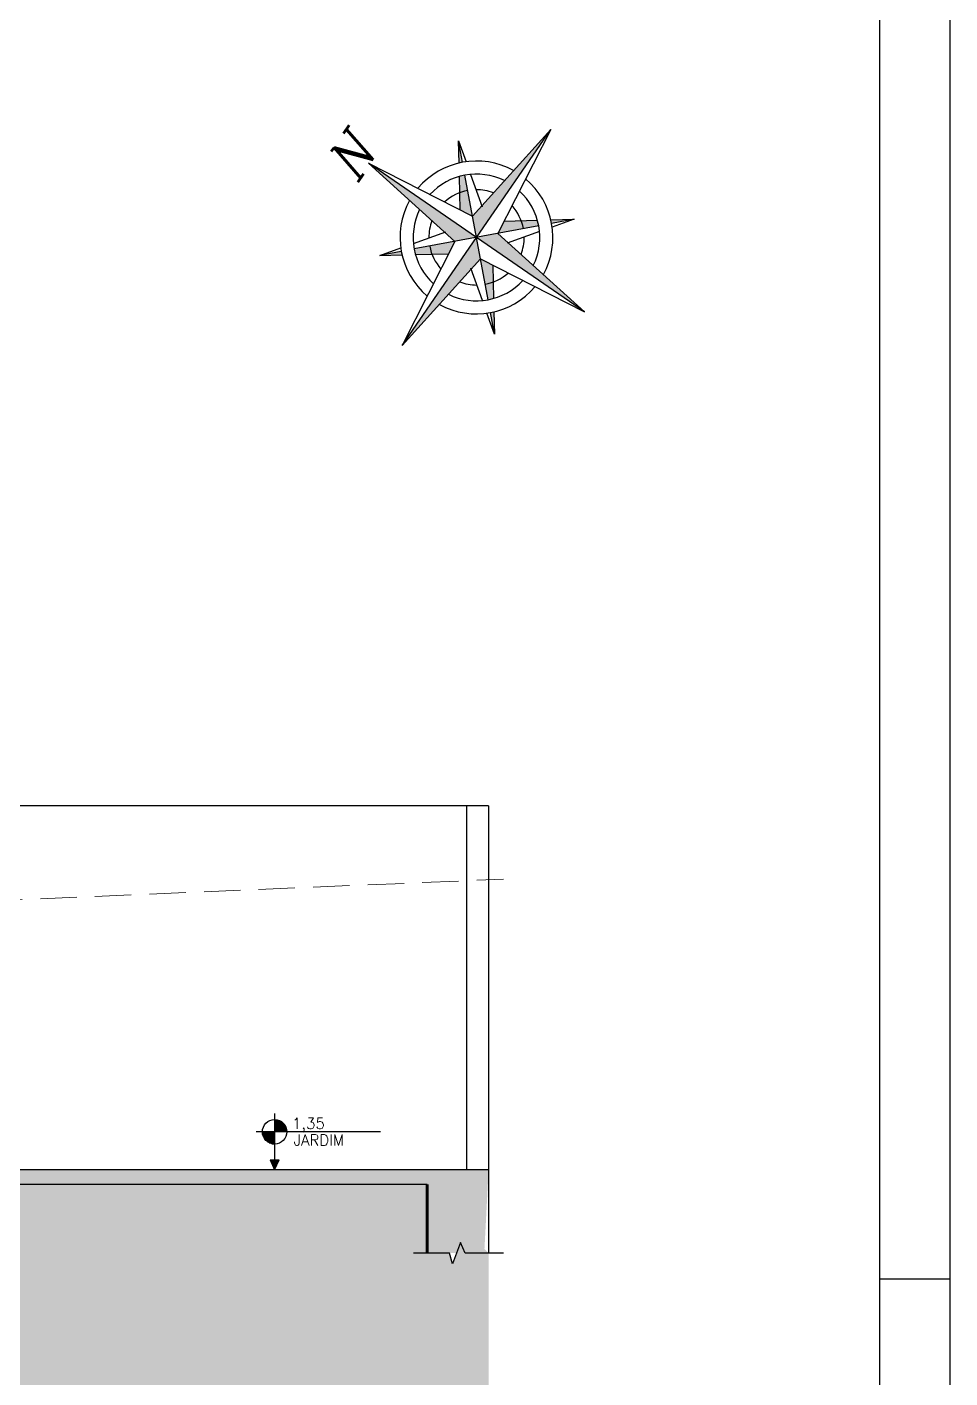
# Model space of a CAD drawing. Header units: inches. Extents: x 580771 to 672494, y 7715997 to 7829530.
# Drawn here: x 655970 to 656604, y 7722269 to 7723197 of the extents above; entities that cross this region are included whole.
import ezdxf

# ---------------------------------------------------------------- set-up
doc = ezdxf.new("R2010")
doc.units = ezdxf.units.IN
doc.header["$MEASUREMENT"] = 0
doc.linetypes.add('CONTINUO', pattern=[0])
doc.linetypes.add('DASHED2', pattern=[0.375, 0.25, -0.125])
for name, color, linetype in [('02', 2, 'Continuous'), ('Block1', 1, 'Continuous'), ('NIVEL', 2, 'Continuous'), ('NORTE', 3, 'Continuous'), ('P01', 1, 'Continuous'), ('P02', 2, 'Continuous'), ('P06', 6, 'Continuous'), ('parede', 6, 'Continuous')]:
    doc.layers.add(name, color=color, linetype=linetype)
for name, color, linetype, lineweight in [('ARQ-01', 1, 'Continuous', 13), ('ARQ-06', 6, 'Continuous', 60), ('MEIO_FIO', 7, 'Continuous', 0)]:
    doc.layers.add(name, color=color, linetype=linetype, lineweight=lineweight)
doc.styles.add('PONTOS', font='italic.shx', dxfattribs={"height": 3})
doc.styles.add('ROMANS', font='romans', dxfattribs={"height": 0.2})

# ---------------------------------------------------------------- blocks, each defined once
blk = doc.blocks.new('A0')
at = {"color": 0}
blk.add_lwpolyline([(2.5, 1), (2.5, 83.1), (117.9, 83.1), (117.9, 1)], close=True, dxfattribs=at)
at = {"layer": 'P02'}
blk.add_line((117.9, 29.7), (118.9, 29.7), dxfattribs=at)
blk.add_lwpolyline([(0, 0), (0, 84.1), (118.9, 84.1), (118.9, 0)], close=True, dxfattribs=at)
blk = doc.blocks.new('*X32')
at = {"color": 0}
for p, q in [((-1683, 3892), (-1680, 3892)), ((-1683, 3891), (-1680, 3891)), ((-1683, 3890), (-1680, 3890)), ((-1683, 3889), (-1680, 3889)), ((-1683, 3882), (-1683, 3888)), ((-1683, 3888), (-1680, 3888)), ((-1682, 3882), (-1682, 3888)), ((-1681, 3882), (-1681, 3888)), ((-1680, 3888), (-1680, 3892.3)), ((-1680, 3882), (-1680, 3888)), ((-1680, 3888), (-1674, 3888)), ((-1680, 3887), (-1674, 3887)), ((-1680, 3886), (-1674, 3886)), ((-1680, 3885), (-1674, 3885)), ((-1680, 3884), (-1674, 3884)), ((-1679, 3888), (-1679, 3892)), ((-1678, 3888), (-1678, 3891.6)), ((-1677, 3888), (-1677, 3891.1)), ((-1676, 3888), (-1676, 3890.4)), ((-1675, 3888), (-1675, 3889.6)), ((-1674, 3888), (-1674, 3888.6)), ((-1674, 3882), (-1674, 3888)), ((-1674, 3888), (-1673.5, 3888)), ((-1673, 3882), (-1673, 3887.2)), ((-1672, 3882), (-1672, 3885.4)), ((-1695, 3880), (-1692, 3880)), ((-1694.9, 3879), (-1692, 3879)), ((-1694.7, 3878), (-1692, 3878)), ((-1694.5, 3877), (-1692, 3877)), ((-1694.1, 3876), (-1692, 3876)), ((-1694, 3875.8), (-1694, 3876)), ((-1693, 3874), (-1693, 3876)), ((-1692, 3876), (-1692, 3880.7)), ((-1692, 3872.7), (-1692, 3876)), ((-1692, 3876), (-1686, 3876)), ((-1692, 3875), (-1686, 3875)), ((-1692, 3874), (-1686, 3874)), ((-1692, 3873), (-1686, 3873)), ((-1691.3, 3872), (-1686, 3872)), ((-1691, 3876), (-1691, 3880.7)), ((-1690.1, 3871), (-1686, 3871)), ((-1690, 3876), (-1690, 3880.7)), ((-1689, 3876), (-1689, 3880.7)), ((-1688, 3876), (-1688, 3880.7)), ((-1687, 3876), (-1687, 3880.7)), ((-1686, 3876), (-1686, 3880.7)), ((-1686, 3880), (-1683, 3880)), ((-1686, 3879), (-1683, 3879)), ((-1686, 3878), (-1683, 3878)), ((-1686, 3877), (-1683, 3877)), ((-1686, 3870), (-1686, 3876)), ((-1686, 3876), (-1683, 3876)), ((-1685, 3870), (-1685, 3876)), ((-1684, 3870), (-1684, 3876)), ((-1683, 3882), (-1680, 3882)), ((-1683, 3881), (-1680, 3881)), ((-1680, 3883), (-1674, 3883)), ((-1680, 3880.7), (-1680, 3882)), ((-1680, 3882), (-1674, 3882)), ((-1679, 3880.7), (-1679, 3882)), ((-1678, 3880.7), (-1678, 3882)), ((-1677, 3880.7), (-1677, 3882)), ((-1676, 3880.7), (-1676, 3882)), ((-1675, 3880.7), (-1675, 3882)), ((-1674, 3880.7), (-1674, 3882)), ((-1674, 3882), (-1671.1, 3882)), ((-1674, 3881), (-1671.1, 3881)), ((-1688.5, 3870), (-1686, 3870)), ((-1688, 3869.8), (-1688, 3870)), ((-1687, 3869.4), (-1687, 3870)), ((-1686, 3869.1), (-1686, 3870)), ((-1686, 3870), (-1683, 3870)), ((-1685.8, 3869), (-1683, 3869))]:
    blk.add_line(p, q, dxfattribs=at)
blk = doc.blocks.new('nível corte')
at = {"layer": 'NIVEL', "color": 2, "linetype": 'Continuous'}
for p, q in [((172038.46, 10236.15), (172038.46, 10197.35)), ((172111.26, 10223.55), (172025.86, 10223.55)), ((172035.46, 10204.35), (172038.46, 10197.35)), ((172035.46, 10204.35), (172041.46, 10204.35)), ((172038.46, 10197.35), (172041.46, 10204.35))]:
    blk.add_line(p, q, dxfattribs=at)
blk.add_circle((172038.46, 10223.55), 8.4, dxfattribs=at)
blk.add_solid([(172035.46, 10204.35), (172038.46, 10197.35), (172041.46, 10204.35), (172038.46, 10197.35)], dxfattribs=at)
at = {"layer": 'NIVEL', "color": 1, "linetype": 'Continuous', "xscale": 0.7000000000116415, "yscale": 0.7000000000116415, "zscale": 0.7000000000116415}
blk.add_blockref('*X32', (173216.6, 7507.07), dxfattribs=at)
blk = doc.blocks.new('EWFwe')
at = {"layer": 'NORTE', "linetype": 'CONTINUO'}
h = blk.add_hatch(color=1, dxfattribs=at)
h.paths.add_polyline_path([(144926.76, -49915.2), (145006.23, -49905.69), (145013.83, -49892.79)])
h.paths.add_polyline_path([(145026.84, -49900.39), (145013.92, -49892.76), (145036.36, -49979.92)])
h.paths.add_polyline_path([(145101.08, -49870.32), (145021.44, -49879.86), (145013.83, -49892.79)])
h.paths.add_polyline_path([(144991.48, -49805.6), (145001, -49885.14), (145013.92, -49892.76)])
h = blk.add_hatch(color=1, dxfattribs=at)
edge = h.paths.add_edge_path()
edge.add_ellipse((145013.9, -49892.67), major_axis=(-23.14, 23.14), ratio=1, start_angle=14.55496, end_angle=24.61924)
edge.add_line((144983.22, -49881.27), (144992.16, -49888.72))
edge.add_line((144992.16, -49888.72), (145001, -49885.14))
edge.add_line((145001, -49885.14), (144985.68, -49876.09))
edge = h.paths.add_edge_path()
edge.add_ellipse((145013.9, -49892.67), major_axis=(-23.14, 23.14), ratio=1, start_angle=14.55496, end_angle=24.61924, ccw=False)
edge.add_line((144985.68, -49876.09), (144976.46, -49870.64))
edge.add_ellipse((145013.92, -49892.76), major_axis=(30.76, 30.76), ratio=1, start_angle=104.43669, end_angle=109.61386)
edge.add_line((144974.62, -49874.11), (144983.22, -49881.27))
edge = h.paths.add_edge_path()
edge.add_line((144955.8, -49858.44), (144967.52, -49868.2))
edge.add_ellipse((145013.92, -49892.76), major_axis=(-37.12, 37.12), ratio=1, start_angle=14.43669, end_angle=17.10548, ccw=False)
edge.add_line((144968.71, -49866.07), (144955.8, -49858.44))
edge = h.paths.add_edge_path()
edge.add_line((145009.88, -49914.52), (145006.29, -49905.68))
edge.add_line((145006.29, -49905.68), (145006.23, -49905.69))
edge.add_line((145006.23, -49905.69), (144997.28, -49920.87))
edge.add_ellipse((145013.9, -49892.67), major_axis=(-23.14, 23.14), ratio=1, start_angle=104.49398, end_angle=114.65944)
edge.add_line((145002.52, -49923.36), (145009.88, -49914.52))
edge = h.paths.add_edge_path()
edge.add_ellipse((145013.9, -49892.67), major_axis=(-23.14, 23.14), ratio=1, start_angle=104.49398, end_angle=114.65944, ccw=False)
edge.add_line((144997.28, -49920.87), (144991.78, -49930.21))
edge.add_ellipse((145013.92, -49892.76), major_axis=(-30.76, 30.76), ratio=1, start_angle=104.40508, end_angle=109.61386)
edge.add_line((144995.27, -49932.06), (145002.52, -49923.36))
edge = h.paths.add_edge_path()
edge.add_ellipse((145013.92, -49892.76), major_axis=(-37.12, 37.12), ratio=1, start_angle=104.42032, end_angle=107.10548, ccw=False)
edge.add_line((144987.21, -49937.96), (144979.6, -49950.88))
edge.add_line((144979.6, -49950.88), (144989.36, -49939.16))
edge = h.paths.add_edge_path()
edge.add_line((145035.68, -49896.81), (145026.84, -49900.39))
edge.add_line((145026.84, -49900.39), (145042.04, -49909.37))
edge.add_ellipse((145013.9, -49892.67), major_axis=(-23.14, 23.14), ratio=1, start_angle=194.31841, end_angle=204.41201)
edge.add_line((145044.53, -49904.18), (145035.68, -49896.81))
edge = h.paths.add_edge_path()
edge.add_ellipse((145013.9, -49892.67), major_axis=(-23.14, 23.14), ratio=1, start_angle=194.31841, end_angle=204.41201, ccw=False)
edge.add_line((145042.04, -49909.37), (145051.38, -49914.88))
edge.add_ellipse((145013.92, -49892.76), major_axis=(-30.76, 30.76), ratio=1, start_angle=194.43669, end_angle=199.61386)
edge.add_line((145053.22, -49911.41), (145044.53, -49904.18))
edge = h.paths.add_edge_path()
edge.add_ellipse((145013.92, -49892.76), major_axis=(-37.12, 37.12), ratio=1, start_angle=194.43669, end_angle=197.10548, ccw=False)
edge.add_line((145059.13, -49919.46), (145072.04, -49927.09))
edge.add_line((145072.04, -49927.09), (145060.32, -49917.32))
edge = h.paths.add_edge_path()
edge.add_line((145017.96, -49871), (145021.51, -49879.75))
edge.add_line((145021.51, -49879.75), (145030.51, -49864.47))
edge.add_ellipse((145013.9, -49892.67), major_axis=(-23.14, 23.14), ratio=1, start_angle=-75.50602, end_angle=-65.50191)
edge.add_line((145025.36, -49862.02), (145017.96, -49871))
edge = h.paths.add_edge_path()
edge.add_ellipse((145013.92, -49892.76), major_axis=(-30.76, 30.76), ratio=1, start_angle=-75.41713, end_angle=-70.2106)
edge.add_line((145032.45, -49853.41), (145025.36, -49862.02))
edge.add_ellipse((145013.9, -49892.67), major_axis=(-23.14, 23.14), ratio=1, start_angle=284.49398, end_angle=294.49809, ccw=False)
edge.add_line((145030.51, -49864.47), (145035.94, -49855.25))
edge = h.paths.add_edge_path()
edge.add_line((145048.55, -49833.85), (145038.32, -49846.28))
edge.add_ellipse((145013.92, -49892.76), major_axis=(37.12, 37.12), ratio=1, start_angle=374.56763, end_angle=377.30576, ccw=False)
edge.add_line((145040.51, -49847.5), (145048.55, -49833.85))
at = {"layer": 'NORTE', "color": 1, "linetype": 'CONTINUO'}
for p, q in [((144991.48, -49805.6), (145021.55, -49879.85)), ((145036.36, -49979.92), (144991.48, -49805.6)), ((144991.48, -49805.6), (145001, -49885.14)), ((145038.32, -49846.28), (145048.55, -49833.85)), ((145048.55, -49833.85), (145040.51, -49847.5)), ((145048.55, -49833.85), (145042.69, -49848.85)), ((144968.71, -49866.07), (144955.8, -49858.44)), ((144967.52, -49868.2), (144955.8, -49858.44)), ((144955.8, -49858.44), (144970.01, -49863.99)), ((145035.94, -49855.25), (144991.78, -49930.21)), ((145017.96, -49871), (145032.45, -49853.41)), ((145039.33, -49857.45), (145030.73, -49879.48)), ((145101.08, -49870.32), (144926.76, -49915.2)), ((144978.61, -49867.35), (145000.63, -49875.96)), ((145101.08, -49870.32), (145021.55, -49879.85)), ((145026.84, -49900.39), (145101.08, -49870.32)), ((144992.16, -49888.72), (144974.62, -49874.11)), ((145051.38, -49914.88), (144976.46, -49870.64)), ((144926.76, -49915.2), (145001, -49885.14)), ((145035.68, -49896.81), (145053.22, -49911.41)), ((144926.76, -49915.2), (145006.29, -49905.68)), ((144988.51, -49928.07), (144997.12, -49906.05)), ((145006.29, -49905.68), (145036.36, -49979.92)), ((145036.36, -49979.92), (145026.84, -49900.39)), ((144995.27, -49932.06), (145009.88, -49914.52)), ((145049.23, -49918.17), (145027.21, -49909.57)), ((145072.04, -49927.09), (145057.83, -49921.53)), ((145072.04, -49927.09), (145059.13, -49919.46)), ((145060.32, -49917.32), (145072.04, -49927.09)), ((144979.6, -49950.88), (144985.15, -49936.68)), ((144987.21, -49937.96), (144979.6, -49950.88)), ((144979.6, -49950.88), (144989.36, -49939.16))]:
    blk.add_line(p, q, dxfattribs=at)
for centre, major_axis, start_param, end_param in [((145013.92, -49892.76), (-13.06, 50.85), -1.474117, -0.095704), ((145013.92, -49892.76), (-13.03, 50.86), 0.097351, 1.475765), ((145013.92, -49892.76), (-10.84, 42.13), -1.425953, -0.144576), ((145013.92, -49892.76), (-10.86, 42.12), 0.14445, 1.425827), ((145013.9, -49892.67), (-23.14, 23.14), -1.317829, -0.772929), ((145013.9, -49892.67), (-23.14, 23.14), -0.293932, 0.078566), ((145013.9, -49892.67), (-23.14, 23.14), 4.415767, 4.786643), ((145013.9, -49892.67), (-23.14, 23.14), 0.254032, 0.800558), ((145013.92, -49892.76), (-10.83, 42.13), 3.286602, 4.567979), ((145013.92, -49892.76), (-13.1, 50.84), 3.237477, 4.61589), ((145013.9, -49892.67), (-23.14, 23.14), 3.391496, 3.935936), ((145013.92, -49892.76), (-13.12, 50.83), 1.666395, 3.044809), ((145013.92, -49892.76), (-10.85, 42.13), 1.715502, 2.996879), ((145013.9, -49892.67), (-23.14, 23.14), 1.280388, 1.648662), ((145013.9, -49892.67), (-23.14, 23.14), 2.848491, 3.21514), ((145013.9, -49892.67), (-23.14, 23.14), 1.823764, 2.367834)]:
    blk.add_ellipse(centre, major_axis=major_axis, ratio=1, start_param=start_param, end_param=end_param, dxfattribs=at)
at = {"layer": 'NORTE', "color": 1, "linetype": 'CONTINUO', "style": 'PONTOS'}
blk.add_text('N', height=27, rotation=104.43669, dxfattribs=at).set_placement((144931.78, -49929.24))

msp = doc.modelspace()

# ---------------------------------------------------------------- hatches: boundary and pattern name
at = {"layer": 'Block1'}
h = msp.add_hatch(dxfattribs=at)
h.set_pattern_fill('EARTH', color=256, scale=150, angle=45, style=0, double=1)
h.paths.add_polyline_path([(656287.019, 7722354.592), (656264.966, 7722354.592), (656262.241, 7722347.166), (656260.186, 7722354.592), (656244.771, 7722354.592), (656244.771, 7722401.677), (655716.019, 7722401.677), (655716.019, 7722367.54), (655693.966, 7722367.54), (655691.241, 7722360.114), (655689.186, 7722367.54), (655673.771, 7722367.54), (655673.771, 7722416.677), (655052.009, 7722416.677), (655052.009, 7722362.849), (655029.957, 7722362.849), (655027.231, 7722355.423), (655025.177, 7722362.849), (655009.761, 7722362.849), (655009.761, 7722416.677), (654573.725, 7722416.677), (654573.725, 7722362.849), (654551.672, 7722362.849), (654548.947, 7722355.423), (654546.892, 7722362.849), (654531.477, 7722362.849), (654531.477, 7722416.677), (654093.267, 7722416.677), (654093.267, 7722362.849), (654071.215, 7722362.849), (654068.489, 7722355.423), (654066.434, 7722362.849), (654051.019, 7722362.849), (654051.019, 7722401.677), (653866.019, 7722401.677), (653866.019, 7722362.849), (653843.966, 7722362.849), (653841.241, 7722355.423), (653839.186, 7722362.849), (653823.771, 7722362.849), (653823.771, 7722416.677), (653463.267, 7722416.677), (653463.267, 7722369.592), (653441.215, 7722369.592), (653438.489, 7722362.166), (653436.434, 7722369.592), (653421.019, 7722369.592), (653421.019, 7722406.677), (652999.618, 7722406.677), (652191.844, 7722333.677), (651673.557, 7722283.677), (651357.848, 7722277.279), (651358.916, 7722224.591), (651335.796, 7722224.591), (651333.07, 7722217.165), (651331.015, 7722224.591), (651316.103, 7722224.591), (651316.103, 7722175.5), (656287.019, 7722175.5)])
h.paths.add_polyline_path([(652667.672, 7722363.688), (652861.678, 7722381.496), (652860.649, 7722392.699), (652666.644, 7722374.891)], flags=24)
at = {"layer": 'P01'}
h = msp.add_hatch(dxfattribs=at)
h.set_pattern_fill('AR-CONC', color=256, scale=2)
h.set_pattern_definition([(50, (-1901.658, -30568.503), (14.345203652, -1.2550427), [1.5, -16.5]), (355, (-1901.658, -30568.503), (-2.775026672, 15.043842674), [1.2, -13.2]), (100.45144446, (-1900.463, -30568.608), (11.570176935, 13.78879982), [1.27480384, -14.02284224]), (46.1842, (-1901.658, -30564.503), (21.344826613, -3.310385616), [2.25, -24.75]), (96.6356355, (-1899.88, -30564.78), (18.693238913, 19.482372015), [1.91220684, -21.0342752]), (351.184164, (-1901.658, -30564.503), (18.6932389, 19.482372005), [1.8, -19.80000002]), (21, (-1899.658, -30565.503), (11.938141042, -8.052377813), [1.5, -16.5]), (326, (-1899.658, -30565.503), (4.866306638, 14.5030009), [1.2, -13.2]), (71.45144474, (-1898.663, -30566.174), (16.804447535, 6.450623056), [1.2748038, -14.02284224]), (37.5, (-1901.658, -30568.503), (0.2431971063, 6.6578770766), [0, -13.04, 0, -13.4, 0, -13.25]), (7.5, (-1901.658, -30568.503), (5.261390749, 7.8882342376), [0, -7.64, 0, -12.74, 0, -5.05]), (327.5, (-1906.118, -30568.503), (10.6764487234, -0.4510974347), [0, -5, 0, -15.6, 0, -20.7]), (317.5, (-1908.118, -30568.503), (11.663723387, 2.002099647), [0, -6.5, 0, -10.36, 0, -14.7])])
h.paths.add_polyline_path([(655673.771, 7722367.54), (655689.186, 7722367.54), (655691.241, 7722360.114), (655696.636, 7722374.815), (655699.948, 7722367.54), (655716.019, 7722367.54), (655716.019, 7722401.677), (656244.771, 7722401.677), (656244.771, 7722354.592), (656287.019, 7722354.592), (656287.019, 7722354.592), (656279.793, 7722361.868), (656270.948, 7722354.592), (656284.049, 7722354.592), (656287.019, 7722411.677), (655716.019, 7722411.677), (655716.019, 7722426.677), (654051.019, 7722426.677), (654051.019, 7722411.677), (653866.019, 7722411.677), (653866.019, 7722426.677), (653697.087, 7722426.677), (653576.126, 7722416.677), (653823.771, 7722416.677), (653823.771, 7722362.849), (653839.186, 7722362.849), (653841.241, 7722355.423), (653846.636, 7722370.124), (653849.948, 7722362.849), (653866.019, 7722362.849), (653866.019, 7722401.677), (654051.019, 7722401.677), (654051.019, 7722362.849), (654066.434, 7722362.849), (654068.489, 7722355.423), (654073.885, 7722370.124), (654077.196, 7722362.849), (654093.267, 7722362.849), (654093.267, 7722416.677), (654531.477, 7722416.677), (654531.477, 7722362.849), (654546.892, 7722362.849), (654548.947, 7722355.423), (654554.342, 7722370.124), (654557.654, 7722362.849), (654573.725, 7722362.849), (654573.725, 7722416.677), (655009.761, 7722416.677), (655009.761, 7722362.849), (655025.177, 7722362.849), (655027.231, 7722355.423), (655032.627, 7722370.124), (655035.938, 7722362.849), (655052.009, 7722362.849), (655052.009, 7722416.677), (655673.771, 7722416.677)])

# ---------------------------------------------------------------- linework, layer by layer
at = {"layer": '02'}
msp.add_line((656271.74, 7722661.677), (655716.019, 7722661.677), dxfattribs=at)
at = {"layer": 'ARQ-06'}
msp.add_line((656244.771, 7722354.592), (656244.771, 7722401.677), dxfattribs=at)
at = {"layer": 'Block1'}
msp.add_lwpolyline([(656297.151, 7722354.592), (656270.948, 7722354.592), (656267.636, 7722361.868), (656262.241, 7722347.166), (656260.186, 7722354.592), (656235.386, 7722354.592)], dxfattribs=at)
at = {"layer": 'MEIO_FIO', "color": 2, "linetype": 'DASHED2', "ltscale": 100}
msp.add_lwpolyline([(651310.321, 7722281.677), (651673.557, 7722283.677), (652191.844, 7722333.677), (652721.406, 7722383.677), (653326.215, 7722433.677), (654085.638, 7722483.677), (654790.258, 7722533.677), (655642.008, 7722583.677), (656297.195, 7722611.405)], dxfattribs=at)
at = {"layer": 'parede'}
for p, q in [((656271.74, 7722661.677), (656271.74, 7722411.677)), ((656287.019, 7722661.677), (656271.74, 7722661.677)), ((656287.019, 7722661.677), (656287.019, 7722354.592)), ((656287.019, 7722411.677), (655716.019, 7722411.677)), ((656244.771, 7722401.677), (655716.019, 7722401.677))]:
    msp.add_line(p, q, dxfattribs=at)

# ---------------------------------------------------------------- block references
at = {"xscale": 48.51000000000931, "yscale": 48.51000000000931, "zscale": 48.51000000000931}
msp.add_blockref('A0', (650836.028, 7720896.05), dxfattribs=at)
at = {"layer": 'ARQ-01', "rotation": 311.0537697985628}
msp.add_blockref('EWFwe', (598662.153, 7865174.077), dxfattribs=at)
at = {"layer": 'P06'}
msp.add_blockref('nível corte', (484101.635, 7712214.332), dxfattribs=at)

# ---------------------------------------------------------------- texts
at = {"layer": 'NIVEL', "style": 'ROMANS'}
for s, p in [('1,35', (656152.077, 7722439.885)), ('JARDIM', (656153.119, 7722428.438))]:
    msp.add_text(s, height=7.5, dxfattribs=at).set_placement(p)

doc.saveas('drawing.dxf')
